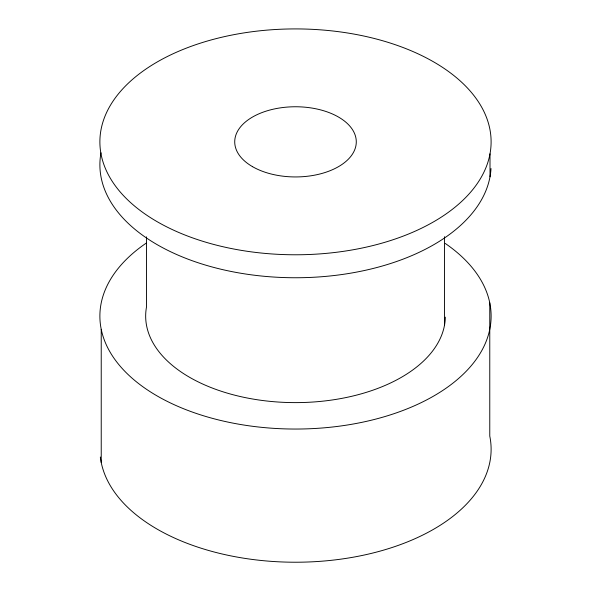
<?xml version="1.0" encoding="UTF-8"?>
<svg xmlns="http://www.w3.org/2000/svg" width="591" height="591" viewBox="0 0 591 591"><rect width="100%" height="100%" fill="white"/><g stroke="black" fill="none" stroke-linecap="round" stroke-linejoin="round"><path stroke-width="0.89" d="M490.005 153.823A195.614 112.933 0 0 1 180.285 233.113A195.614 112.933 0 0 1 216.21 38.607A195.614 112.933 0 0 1 490.005 153.823L490.005 176.783M489.769 302.887L489.769 436.069A195.614 112.933 0 0 1 313.651 561.738A195.614 112.933 0 0 1 100.344 457.02M444.491 236.703L444.491 325.264M146.509 236.836L146.509 306.951A149.833 86.508 0 0 0 286.657 402.464A149.833 86.508 0 0 0 445.326 317.145M101.231 329.327L101.231 462.509M491.003 168.524A195.614 112.933 0 0 1 281.907 277.475A195.614 112.933 0 0 1 100.995 152.833M445.267 243.455A195.614 112.933 0 0 1 429.62 398.319A195.614 112.933 0 0 1 160.929 398.075A195.614 112.933 0 0 1 146.14 243.182M252.527 166.662A60.777 35.091 0 0 0 354.208 150.934A60.777 35.091 0 0 0 279.772 107.954A60.777 35.091 0 0 0 252.527 166.662"/></g></svg>
